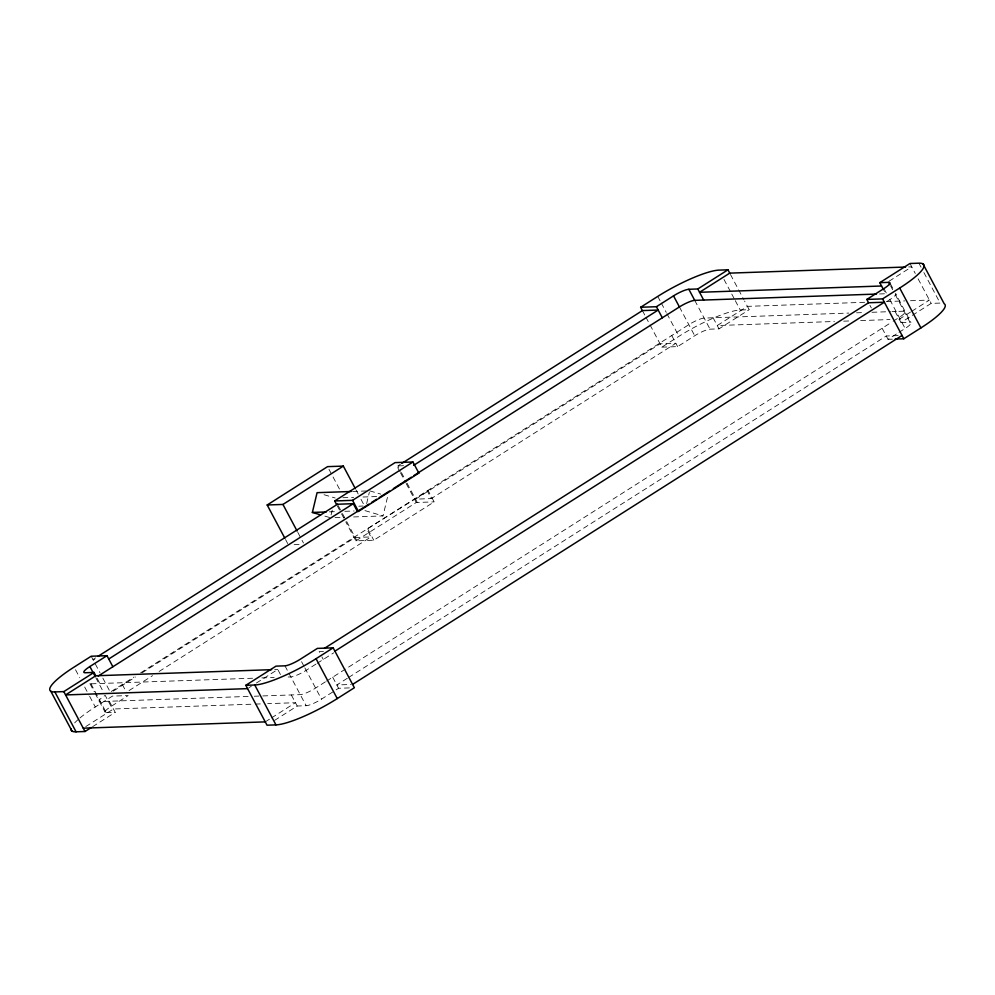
<?xml version="1.0" encoding="UTF-8"?>
<svg xmlns="http://www.w3.org/2000/svg" width="995" height="995" viewBox="0 0 995 995"><rect width="100%" height="100%" fill="white"/><g stroke="black" fill="none" stroke-linecap="round" stroke-linejoin="round"><path stroke-width="0.75" stroke-dasharray="4.97 3.73" d="M331.086 514.925L332.442 509.278M366.657 503.557L369.344 492.264M353.623 516.94L383.013 515.92L387.739 496.157M95.582 657.882L92.958 659.548L95.831 659.449M400.487 464.242L397.876 465.896L400.699 471.22M111.291 691.463L134.064 677.01M140.606 672.856L688.838 324.668A12.798 2.487 -28 0 1 704.161 318.089L848.834 313.077M159.113 671.476L370.948 536.939L366.819 529.178L428.248 490.796L434.143 501.878L373.772 540.223L355.887 540.845L345.8 521.89M113.256 691.127L135.482 677.01M142.024 672.856L355.165 537.487L372.006 536.902M355.887 540.845L416.258 502.5L434.143 501.878M79.911 718.004A51.168 9.938 -28 0 1 95.296 706.972L112.41 696.114L128.181 695.567L111.079 706.425A12.798 2.487 -28 0 0 106.278 712.631L89.649 681.364M645.942 317.243L661.849 347.155L678.951 336.298A51.168 9.938 -28 0 1 740.243 310.005L749.185 309.694L744.596 301.05M129.027 690.58L152.571 675.63M661.849 347.155L677.62 346.608L694.734 335.75A12.798 2.487 -28 0 1 710.057 329.171L718.999 328.86L749.185 309.694M85.781 726.574L113.455 709L253.8 704.137M92.572 726.711L115.221 712.333L109.326 701.251M248.837 687.831L251.362 686.239M256.387 683.043L277.767 669.461L281.896 677.222M889.095 281.199L911.743 266.822L908.659 266.934M315.937 664.125L306.161 670.332A12.798 2.487 -28 0 1 290.839 676.911L286.361 677.06M317.156 663.354L333.76 652.807M887.366 301.199L889.816 299.657A12.798 2.487 -28 0 0 895.637 293.612L910.947 322.417M325.365 681.849L315.589 688.067A12.798 2.487 -28 0 1 300.266 694.634L260.479 696.015M326.584 681.077L891.906 322.032M893.124 321.261L899.244 317.38A12.798 2.487 -28 0 0 904.045 311.174L892.018 311.584M265.255 721.872L270.292 718.676M271.548 717.88L295.44 702.706L267.68 703.664M910.549 312.044L899.219 319.233L896.134 319.345M911.806 311.248L929.417 300.067L906.283 300.863M274.57 720.405L297.207 706.027L306.149 705.716A12.798 2.487 -28 0 0 321.472 699.137L334.917 690.605M895.102 311.485L900.997 322.554L911.059 316.174M912.315 315.365L931.183 303.388L940.126 303.077L923.857 272.493M347.305 678.291L336.82 684.958L351.16 684.461M348.623 677.458L886.259 335.999L900.599 335.502M336.136 689.833L338.586 688.279L350.066 687.881M882.13 328.238L888.025 339.32L897.801 333.114M899.02 332.342L905.127 328.462A12.798 2.487 -28 0 0 909.94 322.256L894.617 293.438M879.505 293.96L885.674 293.749L884.306 291.162M864.63 302.306L747.419 306.36L717.233 325.539L834.444 321.485M886.234 301.56L904.741 300.913M856.546 312.816L862.715 312.604M871.968 312.281L890.475 311.646M843.698 321.161L851.409 320.887M860.663 320.577L889.965 319.557M900.997 322.554L909.94 322.256M888.025 339.32L892.328 339.171M403.609 465.697L396.818 465.934L399.704 471.356M352.665 491.443L368.138 490.908M428.248 490.796L427.203 490.833L431.32 498.594L675.854 343.287L660.071 343.835L415.549 499.142L432.377 498.557M342.877 497.711L353.698 497.338M362.988 497.015L378.448 496.48M358.809 506.181L363.113 506.032M329.382 511.853L335.576 511.641M344.855 511.318L354.133 510.995M335.054 517.587L344.345 517.263M294.122 544.675L301.298 544.427M323.45 651.563L319.146 651.713L321.211 655.593M274.682 669.573L277.767 669.461M252.593 678.229L90.955 683.826A12.798 2.487 -28 0 1 90.184 682.085M261.847 677.906L274.185 677.483M248.141 696.438L100.383 701.562A12.798 2.487 -28 0 1 105.184 695.343L111.079 706.425M254.31 696.226L258.936 696.065M255.342 704.087L261.511 703.875M106.278 712.631L115.221 712.333M369.692 490.858L380.799 494.117M324.034 494.714L335.141 497.985M364.966 510.622L383.013 515.92M324.867 516.119L330.415 517.748M918.92 263.19L921.034 267.182M909.977 263.501L915.276 273.476M918.099 278.787L931.183 303.388M890.401 283.762L893.012 288.687M890.687 286.062L892.652 289.744M883.921 288.575L886.545 293.5M889.816 299.657L905.127 328.462M869.953 305.341L871.334 307.928M730.454 274.458L743.887 299.719M723.987 279.421L731.051 292.717M731.76 294.047L734.584 299.358M735.293 300.689L740.243 310.005M713.104 317.778L718.999 328.86M694.734 300.366L710.057 329.171M679.411 306.933L694.734 335.75M657.745 296.41L660.568 301.721M661.277 303.052L666.227 312.355M666.936 313.686L678.951 336.298M671.737 335.526L677.62 346.608M642.397 310.589L645.233 315.912M401.408 472.55L406.358 481.854M407.067 483.184L417.315 502.463M400.425 472.7L405.462 482.189M406.184 483.533L416.258 502.5M356.061 490.025L358.188 494.017M361.011 499.328L364.543 505.982M367.876 529.141L373.772 540.223M328.972 469.304L340.278 490.572M338.2 505.572L341.733 512.226M342.442 513.544L345.974 520.198M346.683 521.529L356.931 540.807M337.168 505.634L340.763 512.4M341.484 513.756L345.078 520.534M297.803 532.362L301.336 539.004M302.045 540.335L303.463 542.996M285.565 539.551L287.679 543.544M321.895 656.887L323.263 659.474M332.691 677.197L338.586 688.279M301.572 661.712L304.196 666.638M304.856 667.869L321.472 699.137M284.943 665.829L288.214 671.986M288.873 673.217L306.149 705.716M291.324 694.945L297.207 706.027M122.298 684.485L126.415 692.234M91.192 656.227L100.035 672.844M102.858 678.155L110.632 692.781M97.149 678.354L99.898 683.515M95.756 677.62L103.007 691.251M89.936 683.664L94.289 691.836M95.01 693.204L105.259 712.47M75.508 669.747L79.749 677.719M84.699 687.035L88.941 695.007M89.637 696.338L95.296 706.972M74.65 722.905A51.168 9.938 -28 0 1 77.996 719.659"/><path stroke-width="1.49" d="M320.701 514.888L312.368 512.437L317.082 492.674L351.123 491.493M284.856 538.22L267.182 504.987L327.554 466.643L343.337 466.095L355.352 488.694M267.182 504.987L282.953 504.44L343.337 466.095M354.332 503.657L336.447 504.278L334.681 500.958L395.052 462.613L412.937 461.991L418.833 473.073L358.449 511.418L357.404 511.455L353.275 503.694L108.741 659.001M413.646 465.349L658.18 310.042L642.397 310.589L640.631 307.268L657.745 296.41A51.168 9.938 -28 0 1 719.037 270.118L727.979 269.807L729.745 273.127L905.574 267.033M98.194 656.227L337.492 504.241M401.793 463.409L642.397 310.589M271.598 669.672L95.781 675.767L94.003 672.446L85.06 672.744A12.798 2.487 -28 0 1 89.873 666.538L106.975 655.68L112.87 666.762M640.631 307.268L656.414 306.721L673.528 295.863A12.798 2.487 -28 0 1 688.851 289.284L697.793 288.973L727.979 269.807M334.681 500.958L352.553 500.336L412.937 461.991M91.316 727.507L85.023 731.499L76.08 731.81L54.874 691.923L63.817 691.612L94.003 672.446M95.781 675.767L65.583 694.933L247.581 688.639M729.745 273.127L699.56 292.294L881.545 286M98.206 676.065L368.958 504.104M371.533 502.475L376.67 499.216M379.232 497.587L389.518 491.057M393.373 488.607L411.358 477.19M413.92 475.56L679.411 306.933A12.798 2.487 -28 0 1 694.734 300.366L876.421 294.072M245.815 685.306L276.001 666.14L284.943 665.829A12.798 2.487 -28 0 0 300.266 659.25L317.38 648.392L333.151 647.844L354.369 687.732L337.255 698.589A51.168 9.938 -28 0 1 275.963 724.882L267.021 725.193L245.815 685.306L254.757 684.995A51.168 9.938 -28 0 0 316.049 658.702L333.151 647.844M883.61 289.881L879.779 282.667L909.977 263.501L918.92 263.19A51.168 9.938 -28 0 1 899.704 288.028L882.59 298.886L866.819 299.433L868.585 302.766L884.368 302.219L334.929 651.165M866.819 299.433L883.921 288.575A12.798 2.487 -28 0 0 888.722 282.369L890.04 284.831M324.395 648.379L868.585 302.766M352.603 684.411L902.042 335.452M895.201 339.071L903.808 338.773L920.91 327.915A51.168 9.938 -28 0 0 944.193 303.761L922.987 263.874M879.779 282.667L888.722 282.369M417.776 473.11L418.833 473.073M312.368 512.437L326.285 511.952M106.975 655.68L91.192 656.227L74.09 667.085A51.168 9.938 -28 0 0 54.874 691.923M83.257 728.178L265.255 721.872M899.704 288.028L920.91 327.915M882.59 298.886L903.808 338.773M697.793 288.973L703.676 300.055M688.851 289.284L694.734 300.366M673.528 295.863L679.411 306.933M656.414 306.721L662.309 317.803M352.553 500.336L358.449 511.418M282.953 504.44L297.095 531.031M316.049 658.702L337.255 698.589M254.757 684.995L275.963 724.882M89.873 666.538L94.45 675.157M63.817 691.612L85.023 731.499M50.807 691.239L72.013 731.126M76.08 731.81A51.168 9.938 -28 0 1 70.956 728.75"/></g></svg>
